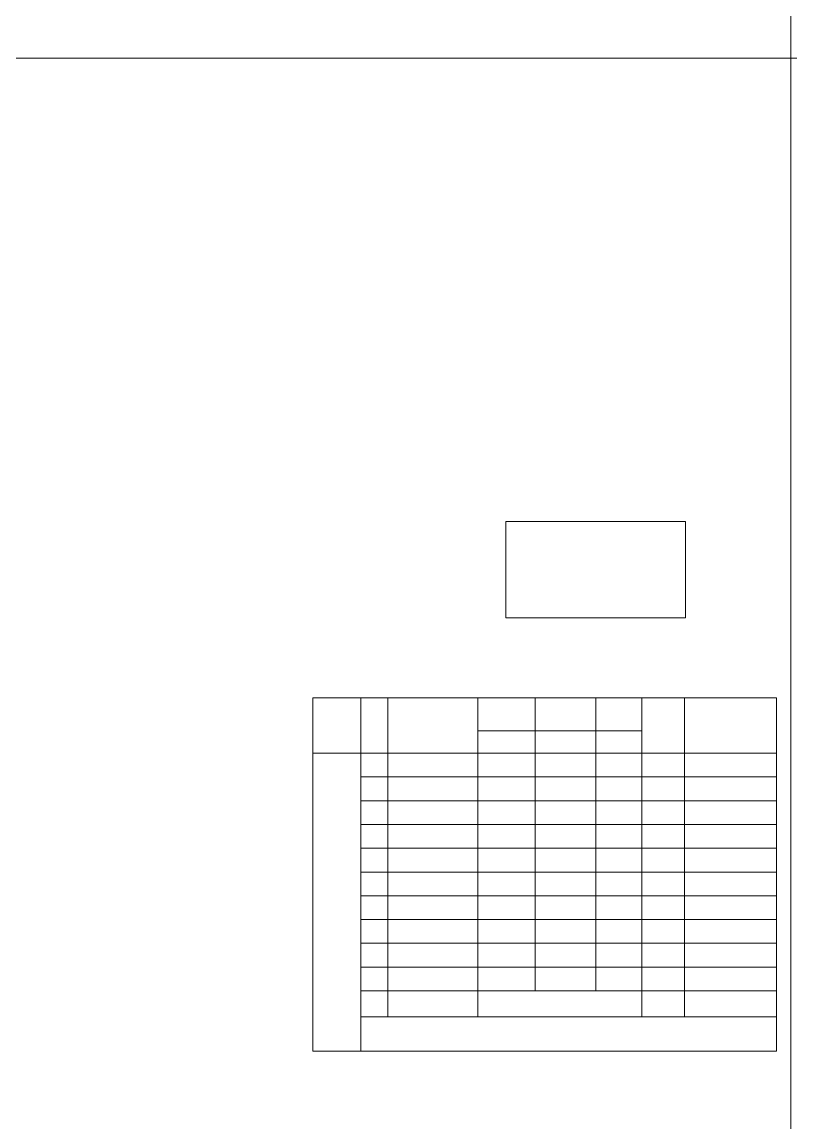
# Model space of a CAD drawing. Extents: x 485428 to 797698, y 56414 to 211814.
# Drawn here: x 711463 to 718888, y 134330 to 144963 of the extents above; entities that cross this region are included whole.
import ezdxf

# ---------------------------------------------------------------- set-up
doc = ezdxf.new("R2010")
doc.units = 0
doc.header["$LTSCALE"] = 1000
doc.header["$MEASUREMENT"] = 0
doc.layers.add('钢架', color=7, linetype='Continuous', lineweight=25)

msp = doc.modelspace()

# ---------------------------------------------------------------- linework, layer by layer
at = {"color": 1, "lineweight": 15}
for p, q in [((714270.1, 138435.4), (714270.1, 135024)), ((714735.9, 135024), (714735.9, 138435.4))]:
    msp.add_line(p, q, dxfattribs=at)
at = {"lineweight": 15}
for p, q in [((715865.6, 138116), (715865.6, 138435.4)), ((715865.6, 138435.4), (715865.6, 135353.6)), ((716419.4, 138435.4), (716419.4, 135606.2)), ((718747.8, 138435.4), (718747.8, 135024))]:
    msp.add_line(p, q, dxfattribs=at)
for points in [[(704038.1, 155114.2), (718888.1, 155114.2), (718888.1, 144614.2), (704038.1, 144614.2)], [(704038.1, 144614.2), (718888.1, 144614.2), (718888.1, 134114.2), (704038.1, 134114.2)], [(718888.1, 144614.2), (733738.1, 144614.2), (733738.1, 134114.2), (718888.1, 134114.2)], [(716136.2, 140137.8), (717870.6, 140137.8), (717870.6, 139208.7), (716136.2, 139208.7)]]:
    msp.add_lwpolyline(points, close=True, dxfattribs=at)
at = {"layer": '钢架', "lineweight": 15}
for p, q in [((714270.1, 138435.4), (718747.8, 138435.4)), ((714995.9, 138435.4), (714995.9, 135353.6)), ((717003.4, 138435.4), (717003.4, 136524.3)), ((717448.4, 138435.4), (717448.4, 135353.6)), ((717861.1, 138435.4), (717861.1, 135353.6)), ((715865.6, 138116), (717448.4, 138116)), ((714270.1, 137901.4), (718747.8, 137901.4)), ((714735.9, 137671.9), (718747.8, 137671.9)), ((714735.9, 137442.4), (718747.8, 137442.4)), ((714735.9, 137212.9), (718747.8, 137212.9)), ((714735.9, 137212.9), (718747.8, 137212.9)), ((714735.9, 136983.4), (718747.8, 136983.4)), ((714735.9, 136753.8), (718747.8, 136753.8)), ((714735.9, 136524.3), (718747.8, 136524.3)), ((717003.4, 136524.3), (717003.4, 135606.2)), ((714735.9, 136294.8), (718747.8, 136294.8)), ((714735.9, 136065.3), (718747.8, 136065.3)), ((714735.9, 135835.8), (718747.8, 135835.8)), ((714735.9, 135606.2), (718747.8, 135606.2)), ((714735.9, 135606.2), (718747.8, 135606.2)), ((714735.9, 135606.2), (718747.8, 135606.2)), ((714735.9, 135606.2), (718747.8, 135606.2)), ((714735.9, 135353.6), (718747.8, 135353.6)), ((714270.1, 135024), (718747.8, 135024))]:
    msp.add_line(p, q, dxfattribs=at)

doc.saveas('drawing.dxf')
